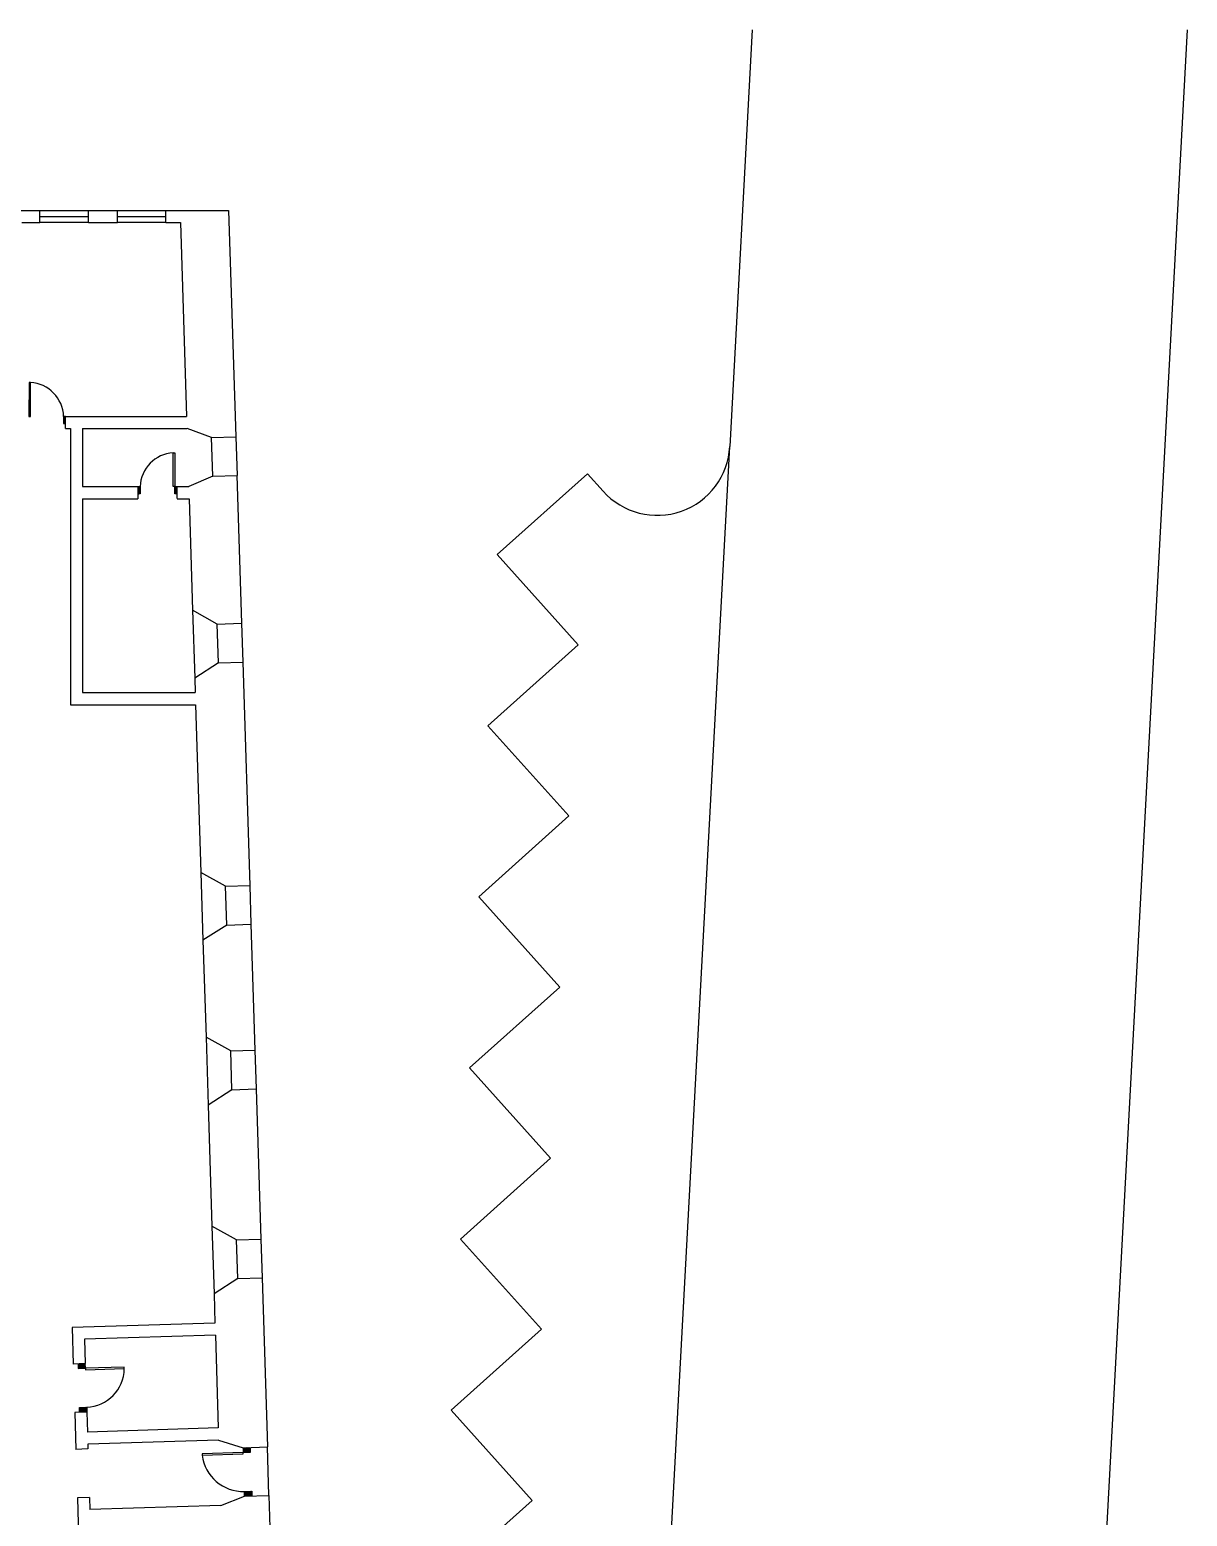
# Model space of a CAD drawing. Extents: x 346 to 515, y 162 to 297.
# Drawn here: x 491.58 to 515.46, y 266.12 to 296.79 of the extents above; entities that cross this region are included whole.
import ezdxf

# ---------------------------------------------------------------- set-up
doc = ezdxf.new("R2010")
doc.units = 0
doc.header["$LTSCALE"] = 35
for name, color, linetype in [('JANELAS', 5, 'CONTINUOUS'), ('LOCAÇÃO', 7, 'CONTINUOUS'), ('LPISO', 234, 'CONTINUOUS'), ('PARED', 2, 'CONTINUOUS'), ('PAREDECORTE', 7, 'CONTINUOUS')]:
    doc.layers.add(name, color=color, linetype=linetype)

msp = doc.modelspace()

# ---------------------------------------------------------------- linework, layer by layer
at = {"layer": 'JANELAS'}
for p, q in [((491.78964, 293.06324), (492.78964, 293.06324)), ((491.78964, 292.93824), (492.78964, 292.93824)), ((493.38964, 293.06324), (494.38964, 293.06324)), ((493.38964, 292.93824), (494.38964, 292.93824)), ((492.78964, 292.81324), (491.78964, 292.81324)), ((494.38964, 292.81324), (493.38964, 292.81324)), ((495.35651, 287.57938), (495.33147, 288.37899)), ((495.83122, 288.39464), (495.85627, 287.59503)), ((494.94022, 284.81255), (494.98405, 283.41324)), ((495.47441, 283.72874), (495.44937, 284.52835)), ((495.94912, 284.544), (495.97417, 283.74439)), ((495.10965, 279.4029), (495.15348, 278.00359)), ((495.64384, 278.31909), (495.6188, 279.1187)), ((496.11855, 279.13435), (496.1436, 278.33475)), ((495.21609, 276.00457), (495.25991, 274.60525)), ((496.22499, 275.73602), (496.25003, 274.93641)), ((495.75028, 274.92076), (495.72523, 275.72037)), ((495.33818, 272.10648), (495.382, 270.70717)), ((495.87237, 271.02267), (495.84732, 271.82228)), ((496.34708, 271.83793), (496.37212, 271.03832))]:
    msp.add_line(p, q, dxfattribs=at)
for points in [[(491.56477, 288.81409), (491.59477, 288.81406), (491.59555, 289.51406), (491.56555, 289.51409), (491.56477, 288.81409)], [(494.57144, 287.36409), (494.54144, 287.36406), (494.54066, 288.06406), (494.57066, 288.06409), (494.57144, 287.36409)], [(492.72957, 269.17329), (492.73048, 269.1433), (493.53011, 269.16757), (493.5292, 269.19755), (492.72957, 269.17329)]]:
    msp.add_lwpolyline(points, dxfattribs=at)
for centre, radius, start, end in [((491.55273, 288.78756), 0.72712, 2.037362, 86.631297), ((494.58348, 287.33756), 0.72712, 93.368703, 177.962638), ((492.72391, 269.17564), 0.80569, 272.19179, 359.096353)]:
    msp.add_arc(centre, radius, start, end, dxfattribs=at)
at = {"layer": 'LOCAÇÃO'}
for p, q in [((506.48277, 296.79088), (506.02032, 288.19179)), ((515.45572, 296.79088), (509.6382, 188.61749)), ((501.22219, 285.96078), (503.08233, 287.63107)), ((503.08233, 287.63107), (503.40639, 287.27017)), ((502.89247, 284.10064), (501.22219, 285.96078)), ((501.03232, 282.43035), (502.89247, 284.10064)), ((501.03232, 282.43035), (502.7026, 280.5702)), ((500.84245, 278.89992), (502.7026, 280.5702)), ((502.51274, 277.03977), (500.84245, 278.89992)), ((500.65259, 275.36949), (502.51274, 277.03977)), ((502.32287, 273.50934), (500.65259, 275.36949)), ((500.46272, 271.83906), (502.32287, 273.50934)), ((502.13301, 269.97891), (500.46272, 271.83906)), ((500.27286, 268.30862), (502.13301, 269.97891)), ((501.94314, 266.44848), (500.27286, 268.30862)), ((500.08299, 264.77819), (501.94314, 266.44848))]:
    msp.add_line(p, q, dxfattribs=at)
msp.add_arc((504.52248, 288.27234), 1.5, 221.921622, 356.921622, dxfattribs=at)
at = {"layer": 'LPISO'}
for p, q in [((492.3165, 288.81324), (492.27906, 288.77645)), ((492.29385, 288.81324), (492.27926, 288.7989)), ((492.31728, 288.81324), (492.27938, 288.81324)), ((492.27938, 288.81324), (492.27938, 288.6641)), ((492.31817, 288.79261), (492.27938, 288.75451)), ((492.31817, 288.77036), (492.27938, 288.73225)), ((492.31817, 288.7481), (492.27938, 288.71)), ((492.31817, 288.72585), (492.27938, 288.68774)), ((492.31817, 288.70359), (492.27938, 288.66549)), ((492.27938, 288.6641), (492.31817, 288.6641)), ((492.31817, 288.68134), (492.30042, 288.6639)), ((503.49185, 241.17647), (506.02032, 288.19179)), ((493.81021, 287.36324), (493.85683, 287.36324)), ((493.81021, 287.35031), (493.85683, 287.30451)), ((493.81021, 287.32805), (493.85683, 287.28225)), ((493.81021, 287.3058), (493.85683, 287.26)), ((493.81021, 287.28354), (493.85683, 287.23774)), ((493.81021, 287.26129), (493.85683, 287.21549)), ((493.81021, 287.23903), (493.83579, 287.2139)), ((493.81021, 287.21707), (493.81321, 287.21413)), ((493.85683, 287.2141), (493.81021, 287.2141)), ((493.8197, 287.36324), (493.85715, 287.32645)), ((493.84236, 287.36324), (493.85695, 287.3489)), ((493.85683, 287.36324), (493.85683, 287.2141)), ((494.57011, 287.2141), (494.57144, 287.36409)), ((494.61804, 287.26129), (494.57011, 287.2142)), ((494.61804, 287.21413), (494.57011, 287.2141)), ((494.61804, 287.28354), (494.57031, 287.23665)), ((494.61804, 287.3058), (494.57051, 287.2591)), ((494.61804, 287.32805), (494.57071, 287.28155)), ((494.61804, 287.35031), (494.57091, 287.304)), ((494.60908, 287.36376), (494.57111, 287.32645)), ((494.58663, 287.36396), (494.5713, 287.3489)), ((494.57144, 287.36409), (494.61804, 287.36324)), ((494.61804, 287.23903), (494.59246, 287.2139)), ((494.61804, 287.21707), (494.61505, 287.21413)), ((492.5767, 269.26515), (492.57969, 269.16727)), ((492.58421, 269.26539), (492.57693, 269.2575)), ((492.60646, 269.26608), (492.57762, 269.23484)), ((492.6287, 269.26678), (492.57832, 269.21218)), ((492.65065, 269.26747), (492.5788, 269.1896)), ((492.57969, 269.16727), (492.72957, 269.17329)), ((492.6729, 269.26816), (492.57979, 269.16727)), ((492.69514, 269.26886), (492.60223, 269.16817)), ((492.71739, 269.26956), (492.62466, 269.16907)), ((492.72626, 269.25577), (492.64709, 269.16997)), ((492.72716, 269.23333), (492.66952, 269.17087)), ((492.72806, 269.2109), (492.69196, 269.17178)), ((492.72896, 269.18847), (492.71439, 269.17268)), ((492.72957, 269.17329), (492.7257, 269.26982)), ((492.60487, 268.36352), (492.75483, 268.36689)), ((492.608, 268.26564), (492.60487, 268.36352)), ((492.7042, 268.26865), (492.60497, 268.36352)), ((492.68196, 268.26796), (492.60537, 268.34118)), ((492.66, 268.26727), (492.6063, 268.31861)), ((492.63776, 268.26657), (492.60703, 268.29595)), ((492.61552, 268.26588), (492.60776, 268.2733)), ((492.72645, 268.26935), (492.62741, 268.36403)), ((492.74869, 268.27005), (492.64986, 268.36453)), ((492.75668, 268.28437), (492.6723, 268.36504)), ((492.75618, 268.30681), (492.69475, 268.36554)), ((492.75568, 268.32926), (492.71719, 268.36605)), ((492.75517, 268.3517), (492.73964, 268.36655)), ((492.75483, 268.36689), (492.757, 268.27031)), ((495.98164, 267.53378), (495.98464, 267.4359)), ((495.98915, 267.53402), (495.98187, 267.52613)), ((496.0114, 267.53472), (495.98257, 267.50347)), ((496.03364, 267.53541), (495.98326, 267.48082)), ((496.05559, 267.5361), (495.98374, 267.45823)), ((496.07784, 267.5368), (495.98474, 267.4359)), ((496.10008, 267.53749), (496.00717, 267.43681)), ((496.12233, 267.53819), (496.0296, 267.43771)), ((496.1312, 267.5244), (496.05203, 267.43861)), ((496.1321, 267.50197), (496.07447, 267.43951)), ((496.133, 267.47953), (496.0969, 267.44041)), ((496.13391, 267.4571), (496.11933, 267.44131)), ((496.13452, 267.44192), (496.13064, 267.53845)), ((496.5127, 266.54993), (496.48139, 267.54944)), ((495.98464, 267.4359), (496.13452, 267.44192)), ((496.00981, 266.63215), (496.15977, 266.63553)), ((496.01294, 266.53427), (496.00981, 266.63215)), ((496.10914, 266.53729), (496.00991, 266.63216)), ((496.0869, 266.53659), (496.01031, 266.60981)), ((496.06495, 266.5359), (496.01125, 266.58724)), ((496.0427, 266.53521), (496.01197, 266.56458)), ((496.02046, 266.53451), (496.0127, 266.54193)), ((496.13139, 266.53798), (496.03236, 266.63266)), ((496.15363, 266.53868), (496.0548, 266.63317)), ((496.16163, 266.553), (496.07724, 266.63367)), ((496.16112, 266.57544), (496.09969, 266.63418)), ((496.16062, 266.59789), (496.12213, 266.63468)), ((496.16011, 266.62033), (496.14458, 266.63518)), ((496.15977, 266.63553), (496.16194, 266.53894))]:
    msp.add_line(p, q, dxfattribs=at)
at = {"layer": 'PARED'}
msp.add_lwpolyline([(495.98464, 267.4359), (495.13728, 267.40936), (495.13822, 267.37938), (495.98557, 267.40592), (495.98474, 267.4359)], dxfattribs=at)
msp.add_arc((495.98244, 267.48216), 0.85045, 186.941896, 271.793912, dxfattribs=at)
at = {"layer": 'PAREDECORTE'}
for p, q in [((490.83964, 293.06324), (491.78964, 293.06324)), ((491.78964, 292.81324), (491.78964, 293.06324)), ((492.78964, 292.81324), (492.78964, 293.06324)), ((492.78964, 293.06324), (493.38964, 293.06324)), ((493.38964, 292.81324), (493.38964, 293.06324)), ((494.38964, 293.06324), (495.6823, 293.06324)), ((494.38964, 292.81324), (494.38964, 293.06324)), ((495.6823, 293.06324), (495.82853, 288.39456)), ((491.41817, 292.81324), (491.78964, 292.81324)), ((492.78964, 292.81324), (493.38964, 292.81324)), ((494.38964, 292.81324), (494.68964, 292.81324)), ((494.68964, 292.81324), (494.81492, 288.81324)), ((492.31817, 288.56324), (492.31817, 288.81324)), ((492.31817, 288.81324), (494.81492, 288.81324)), ((492.31817, 288.56324), (492.41817, 288.56324)), ((492.41817, 288.56324), (492.41817, 282.86324)), ((492.66817, 288.56324), (492.66817, 287.36324)), ((492.66817, 288.56324), (494.82275, 288.56324)), ((495.33147, 288.37899), (494.82545, 288.56324)), ((495.33147, 288.37899), (495.83122, 288.39464)), ((495.35651, 287.57938), (494.86302, 287.36383)), ((495.35651, 287.57938), (495.85627, 287.59503)), ((495.85357, 287.59495), (495.94912, 284.544)), ((492.66817, 287.36324), (493.81021, 287.36324)), ((492.66817, 287.11324), (492.66817, 283.11324)), ((492.66817, 287.11324), (493.81021, 287.11324)), ((493.81021, 287.36324), (493.81021, 287.11324)), ((494.61804, 287.36324), (494.86034, 287.36324)), ((494.61804, 287.11618), (494.61804, 287.36324)), ((494.61804, 287.11324), (494.86817, 287.11324)), ((494.86817, 287.11324), (494.94022, 284.81255)), ((495.44937, 284.52835), (494.94022, 284.81255)), ((495.44937, 284.52835), (495.94912, 284.544)), ((495.47441, 283.72874), (494.98405, 283.41324)), ((495.47441, 283.72874), (495.97417, 283.74439)), ((495.97417, 283.74439), (496.11855, 279.13435)), ((494.98405, 283.41324), (494.99345, 283.11324)), ((492.66817, 283.11324), (494.99345, 283.11324)), ((494.74332, 283.11324), (494.74357, 283.10541)), ((492.41817, 282.86324), (495.00128, 282.86324)), ((495.00128, 282.86324), (495.10965, 279.4029)), ((495.6188, 279.1187), (495.10965, 279.4029)), ((495.6188, 279.1187), (496.11855, 279.13435)), ((495.64384, 278.31909), (495.15348, 278.00359)), ((495.64384, 278.31909), (496.1436, 278.33475)), ((496.1436, 278.33475), (496.22499, 275.73602)), ((495.15348, 278.00359), (495.21609, 276.00457)), ((495.72523, 275.72037), (495.21609, 276.00457)), ((495.72523, 275.72037), (496.22499, 275.73602)), ((495.75028, 274.92076), (495.25991, 274.60525)), ((495.75028, 274.92076), (496.25003, 274.93641)), ((496.25003, 274.93641), (496.34708, 271.83793)), ((495.25991, 274.60525), (495.33818, 272.10648)), ((495.84732, 271.82228), (495.33818, 272.10648)), ((495.84732, 271.82228), (496.34708, 271.83793)), ((495.87237, 271.02267), (495.382, 270.70717)), ((495.87237, 271.02267), (496.37212, 271.03832)), ((496.37212, 271.03832), (496.48139, 267.54944)), ((495.382, 270.70717), (495.40079, 270.10746)), ((495.40079, 270.10746), (492.45223, 270.01511)), ((492.45223, 270.01511), (492.47595, 269.25776)), ((495.40861, 269.85758), (492.70993, 269.77306)), ((492.70993, 269.77306), (492.7257, 269.26982)), ((495.40861, 269.85758), (495.46858, 267.94292)), ((492.7257, 269.26982), (492.47595, 269.25776)), ((495.46271, 268.40084), (495.45425, 268.40043)), ((492.75701, 268.27016), (492.50726, 268.2581)), ((492.50726, 268.2581), (492.53098, 267.50075)), ((492.75701, 268.27016), (492.7699, 267.8584)), ((495.46858, 267.94292), (492.7699, 267.8584)), ((492.78086, 267.50857), (492.53098, 267.50075)), ((495.4764, 267.69305), (492.77773, 267.60852)), ((492.77773, 267.60852), (492.78086, 267.50857)), ((495.4764, 267.69305), (495.98164, 267.53378)), ((495.98164, 267.53378), (496.48139, 267.54944)), ((495.51867, 266.34371), (496.01294, 266.53427)), ((496.01294, 266.53427), (496.5127, 266.54993)), ((496.5127, 266.54993), (496.5667, 264.82577)), ((492.81216, 266.50906), (492.56229, 266.50124)), ((492.56229, 266.50124), (492.63272, 264.25234)), ((492.81216, 266.50906), (492.81999, 266.25919)), ((495.51867, 266.34371), (492.81999, 266.25919))]:
    msp.add_line(p, q, dxfattribs=at)

doc.saveas('drawing.dxf')
